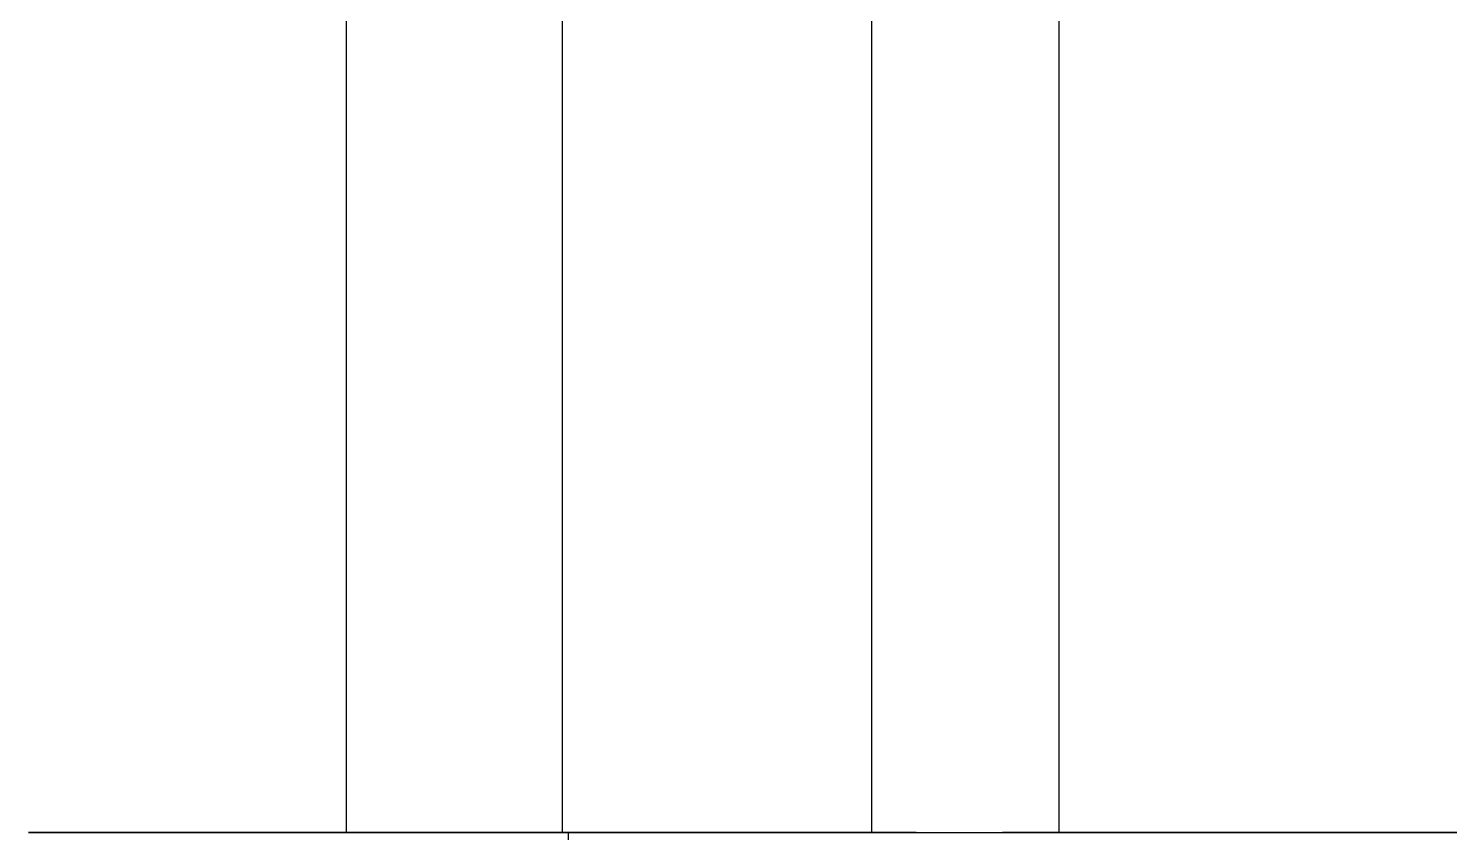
# Model space of a CAD drawing. Header units: metres. Extents: x 0 to 420, y 0 to 297.
# Drawn here: x 247.79 to 257.83, y 157.32 to 163 of the extents above; entities that cross this region are included whole.
import ezdxf

# ---------------------------------------------------------------- set-up
doc = ezdxf.new("R2010")
doc.units = ezdxf.units.M

msp = doc.modelspace()

# ---------------------------------------------------------------- linework, layer by layer
at = {"layer": 'DIMENSIONS', "color": 2}
msp.add_line((251.6, 157.316), (251.6, 138.316), dxfattribs=at)
at = {"layer": 'GEOMETRY'}
for p, q in [((253.748, 157.316), (253.748, 173.064)), ((255.072, 157.316), (255.072, 173.064)), ((250.034, 157.316), (250.034, 172.556)), ((251.558, 172.556), (251.558, 157.316)), ((250.034, 162.969), (250.034, 163.223)), ((251.558, 163.223), (251.558, 162.969)), ((250.034, 162.715), (250.034, 162.969)), ((251.558, 162.969), (251.558, 162.715)), ((250.034, 162.461), (250.034, 162.715)), ((251.558, 162.715), (251.558, 162.461)), ((250.034, 162.207), (250.034, 162.461)), ((251.558, 162.461), (251.558, 162.207)), ((250.034, 161.965), (250.034, 162.207)), ((251.558, 162.207), (251.558, 161.965)), ((250.034, 161.733), (250.034, 161.965)), ((251.558, 161.965), (251.558, 161.733)), ((250.034, 161.501), (250.034, 161.733)), ((251.558, 161.733), (251.558, 161.501)), ((250.034, 161.268), (250.034, 161.501)), ((251.558, 161.501), (251.558, 161.268)), ((250.034, 161.036), (250.034, 161.268)), ((251.558, 161.268), (251.558, 161.036)), ((250.034, 160.828), (250.034, 161.036)), ((251.558, 161.036), (251.558, 160.828)), ((250.034, 160.621), (250.034, 160.828)), ((251.558, 160.828), (251.558, 160.621)), ((250.034, 160.413), (250.034, 160.621)), ((251.558, 160.621), (251.558, 160.413)), ((250.034, 160.206), (250.034, 160.413)), ((251.558, 160.413), (251.558, 160.206)), ((250.034, 160.01), (250.034, 160.206)), ((251.558, 160.206), (251.558, 160.01)), ((250.034, 159.83), (250.034, 160.01)), ((251.558, 160.01), (251.558, 159.83)), ((250.034, 159.649), (250.034, 159.83)), ((251.558, 159.83), (251.558, 159.649)), ((250.034, 159.469), (250.034, 159.649)), ((251.558, 159.649), (251.558, 159.469)), ((250.034, 159.289), (250.034, 159.469)), ((251.558, 159.469), (251.558, 159.289)), ((250.034, 159.134), (250.034, 159.289)), ((251.558, 159.289), (251.558, 159.134)), ((250.034, 158.983), (250.034, 159.134)), ((251.558, 159.134), (251.558, 158.983)), ((250.034, 158.832), (250.034, 158.983)), ((251.558, 158.983), (251.558, 158.832)), ((250.034, 158.682), (250.034, 158.832)), ((251.558, 158.832), (251.558, 158.682)), ((250.034, 158.54), (250.034, 158.682)), ((251.558, 158.682), (251.558, 158.54)), ((250.034, 158.421), (250.034, 158.54)), ((251.558, 158.54), (251.558, 158.421)), ((250.034, 158.302), (250.034, 158.421)), ((251.558, 158.421), (251.558, 158.302)), ((250.034, 158.182), (250.034, 158.302)), ((251.558, 158.302), (251.558, 158.182)), ((250.034, 158.063), (250.034, 158.182)), ((251.558, 158.182), (251.558, 158.063)), ((250.034, 157.967), (250.034, 158.063)), ((251.558, 158.063), (251.558, 157.967)), ((250.034, 157.881), (250.034, 157.967)), ((251.558, 157.967), (251.558, 157.881)), ((250.034, 157.795), (250.034, 157.881)), ((251.558, 157.881), (251.558, 157.795)), ((250.034, 157.709), (250.034, 157.795)), ((250.034, 157.627), (250.034, 157.709)), ((251.558, 157.795), (251.558, 157.709)), ((251.558, 157.709), (251.558, 157.627)), ((250.034, 157.575), (250.034, 157.627)), ((251.558, 157.627), (251.558, 157.575)), ((250.034, 157.523), (250.034, 157.575)), ((250.034, 157.471), (250.034, 157.523)), ((251.558, 157.575), (251.558, 157.523)), ((251.558, 157.523), (251.558, 157.471)), ((250.034, 157.419), (250.034, 157.471)), ((250.034, 157.386), (250.034, 157.419)), ((251.558, 157.471), (251.558, 157.419)), ((251.558, 157.419), (251.558, 157.386)), ((247.794, 157.316), (247.786, 157.316)), ((247.786, 157.316), (247.808, 157.316)), ((247.802, 157.316), (247.794, 157.316)), ((247.81, 157.316), (247.802, 157.316)), ((247.808, 157.316), (247.829, 157.316)), ((247.818, 157.316), (247.81, 157.316)), ((247.832, 157.316), (247.818, 157.316)), ((247.829, 157.316), (247.85, 157.316)), ((247.856, 157.316), (247.832, 157.316)), ((247.85, 157.316), (247.872, 157.316)), ((247.879, 157.316), (247.856, 157.316)), ((247.872, 157.316), (247.911, 157.316)), ((247.903, 157.316), (247.879, 157.316)), ((247.926, 157.316), (247.903, 157.316)), ((247.911, 157.316), (247.974, 157.316)), ((247.963, 157.316), (247.926, 157.316)), ((248.002, 157.316), (247.963, 157.316)), ((247.974, 157.316), (248.037, 157.316)), ((248.04, 157.316), (248.002, 157.316)), ((248.037, 157.316), (248.1, 157.316)), ((248.079, 157.316), (248.04, 157.316)), ((248.122, 157.316), (248.079, 157.316)), ((248.1, 157.316), (248.163, 157.316)), ((248.175, 157.316), (248.122, 157.316)), ((248.163, 157.316), (248.259, 157.316)), ((248.228, 157.316), (248.175, 157.316)), ((248.281, 157.316), (248.228, 157.316)), ((248.259, 157.316), (248.361, 157.316)), ((248.334, 157.316), (248.281, 157.316)), ((248.397, 157.316), (248.334, 157.316)), ((248.361, 157.316), (248.463, 157.316)), ((248.464, 157.316), (248.397, 157.316)), ((248.463, 157.316), (248.564, 157.316)), ((248.53, 157.316), (248.464, 157.316)), ((248.597, 157.316), (248.53, 157.316)), ((248.564, 157.316), (248.675, 157.316)), ((248.665, 157.316), (248.597, 157.316)), ((248.744, 157.316), (248.665, 157.316)), ((248.675, 157.316), (248.811, 157.316)), ((248.823, 157.316), (248.744, 157.316)), ((248.811, 157.316), (248.946, 157.316)), ((248.902, 157.316), (248.823, 157.316)), ((248.981, 157.316), (248.902, 157.316)), ((248.946, 157.316), (249.081, 157.316)), ((249.066, 157.316), (248.981, 157.316)), ((249.156, 157.316), (249.066, 157.316)), ((249.081, 157.316), (249.216, 157.316)), ((249.245, 157.316), (249.156, 157.316)), ((249.216, 157.316), (249.37, 157.316)), ((249.335, 157.316), (249.245, 157.316)), ((249.315, 157.316), (249.31, 157.316)), ((249.31, 157.316), (249.323, 157.316)), ((249.311, 157.316), (249.31, 157.316)), ((249.31, 157.316), (249.318, 157.316)), ((249.312, 157.316), (249.311, 157.316)), ((249.313, 157.316), (249.312, 157.316)), ((249.312, 157.316), (249.312, 157.316)), ((249.314, 157.316), (249.313, 157.316)), ((249.316, 157.316), (249.314, 157.316)), ((249.32, 157.316), (249.315, 157.316)), ((249.318, 157.316), (249.316, 157.316)), ((249.32, 157.316), (249.318, 157.316)), ((249.318, 157.316), (249.326, 157.316)), ((249.325, 157.316), (249.32, 157.316)), ((249.322, 157.316), (249.32, 157.316)), ((249.325, 157.316), (249.322, 157.316)), ((249.323, 157.316), (249.336, 157.316)), ((249.329, 157.316), (249.325, 157.316)), ((249.328, 157.316), (249.325, 157.316)), ((249.326, 157.316), (249.334, 157.316)), ((249.331, 157.316), (249.328, 157.316)), ((249.338, 157.316), (249.329, 157.316)), ((249.334, 157.316), (249.331, 157.316)), ((249.338, 157.316), (249.334, 157.316)), ((249.334, 157.316), (249.342, 157.316)), ((249.425, 157.316), (249.335, 157.316)), ((249.336, 157.316), (249.349, 157.316)), ((249.353, 157.316), (249.338, 157.316)), ((249.342, 157.316), (249.338, 157.316)), ((249.347, 157.316), (249.342, 157.316)), ((249.342, 157.316), (249.357, 157.316)), ((249.351, 157.316), (249.347, 157.316)), ((249.349, 157.316), (249.362, 157.316)), ((249.355, 157.316), (249.351, 157.316)), ((249.367, 157.316), (249.353, 157.316)), ((249.361, 157.316), (249.355, 157.316)), ((249.357, 157.316), (249.38, 157.316)), ((249.366, 157.316), (249.361, 157.316)), ((249.362, 157.316), (249.386, 157.316)), ((249.372, 157.316), (249.366, 157.316)), ((249.381, 157.316), (249.367, 157.316)), ((249.37, 157.316), (249.531, 157.316)), ((249.378, 157.316), (249.372, 157.316)), ((249.384, 157.316), (249.378, 157.316)), ((249.38, 157.316), (249.404, 157.316)), ((249.396, 157.316), (249.381, 157.316)), ((249.391, 157.316), (249.384, 157.316)), ((249.386, 157.316), (249.425, 157.316)), ((249.397, 157.316), (249.391, 157.316)), ((249.418, 157.316), (249.396, 157.316)), ((249.404, 157.316), (249.397, 157.316)), ((249.411, 157.316), (249.404, 157.316)), ((249.404, 157.316), (249.427, 157.316)), ((249.419, 157.316), (249.411, 157.316)), ((249.441, 157.316), (249.418, 157.316)), ((249.427, 157.316), (249.419, 157.316)), ((249.425, 157.316), (249.463, 157.316)), ((249.523, 157.316), (249.425, 157.316)), ((249.435, 157.316), (249.427, 157.316)), ((249.427, 157.316), (249.451, 157.316)), ((249.443, 157.316), (249.435, 157.316)), ((249.465, 157.316), (249.441, 157.316)), ((249.451, 157.316), (249.443, 157.316)), ((249.461, 157.316), (249.451, 157.316)), ((249.451, 157.316), (249.487, 157.316)), ((249.47, 157.316), (249.461, 157.316)), ((249.463, 157.316), (249.502, 157.316)), ((249.489, 157.316), (249.465, 157.316)), ((249.479, 157.316), (249.47, 157.316)), ((249.489, 157.316), (249.479, 157.316)), ((249.487, 157.316), (249.525, 157.316)), ((249.515, 157.316), (249.489, 157.316)), ((249.498, 157.316), (249.489, 157.316)), ((249.509, 157.316), (249.498, 157.316)), ((249.502, 157.316), (249.54, 157.316)), ((249.519, 157.316), (249.509, 157.316)), ((249.547, 157.316), (249.515, 157.316)), ((249.53, 157.316), (249.519, 157.316)), ((249.622, 157.316), (249.523, 157.316)), ((249.525, 157.316), (249.564, 157.316)), ((249.54, 157.316), (249.53, 157.316)), ((249.531, 157.316), (249.693, 157.316)), ((249.54, 157.316), (249.599, 157.316)), ((249.552, 157.316), (249.54, 157.316)), ((249.579, 157.316), (249.547, 157.316)), ((249.564, 157.316), (249.552, 157.316)), ((249.575, 157.316), (249.564, 157.316)), ((249.564, 157.316), (249.602, 157.316)), ((249.587, 157.316), (249.575, 157.316)), ((249.612, 157.316), (249.579, 157.316)), ((249.599, 157.316), (249.587, 157.316)), ((249.599, 157.316), (249.66, 157.316)), ((249.612, 157.316), (249.599, 157.316)), ((249.602, 157.316), (249.645, 157.316)), ((249.644, 157.316), (249.612, 157.316)), ((249.624, 157.316), (249.612, 157.316)), ((249.721, 157.316), (249.622, 157.316)), ((249.637, 157.316), (249.624, 157.316)), ((249.65, 157.316), (249.637, 157.316)), ((249.682, 157.316), (249.644, 157.316)), ((249.645, 157.316), (249.697, 157.316)), ((249.663, 157.316), (249.65, 157.316)), ((249.66, 157.316), (249.722, 157.316)), ((249.677, 157.316), (249.663, 157.316)), ((249.691, 157.316), (249.677, 157.316)), ((249.723, 157.316), (249.682, 157.316)), ((249.705, 157.316), (249.691, 157.316)), ((249.693, 157.316), (249.855, 157.316)), ((249.697, 157.316), (249.749, 157.316)), ((249.719, 157.316), (249.705, 157.316)), ((249.734, 157.316), (249.719, 157.316)), ((249.82, 157.316), (249.721, 157.316)), ((249.722, 157.316), (249.784, 157.316)), ((249.763, 157.316), (249.723, 157.316)), ((249.749, 157.316), (249.734, 157.316)), ((249.764, 157.316), (249.749, 157.316)), ((249.749, 157.316), (249.801, 157.316)), ((249.804, 157.316), (249.763, 157.316)), ((249.779, 157.316), (249.764, 157.316)), ((249.794, 157.316), (249.779, 157.316)), ((249.784, 157.316), (249.852, 157.316)), ((249.81, 157.316), (249.794, 157.316)), ((249.801, 157.316), (249.853, 157.316)), ((249.846, 157.316), (249.804, 157.316)), ((249.826, 157.316), (249.81, 157.316)), ((249.922, 157.316), (249.82, 157.316)), ((249.842, 157.316), (249.826, 157.316)), ((249.858, 157.316), (249.842, 157.316)), ((249.894, 157.316), (249.846, 157.316)), ((249.852, 157.316), (249.934, 157.316)), ((249.853, 157.316), (249.914, 157.316)), ((249.855, 157.316), (250.019, 157.316)), ((249.922, 157.316), (249.858, 157.316)), ((249.942, 157.316), (249.894, 157.316)), ((249.914, 157.316), (249.978, 157.316)), ((250.028, 157.316), (249.922, 157.316)), ((249.986, 157.316), (249.922, 157.316)), ((249.934, 157.316), (250.016, 157.316)), ((249.99, 157.316), (249.942, 157.316)), ((249.978, 157.316), (250.043, 157.316)), ((250.049, 157.316), (249.986, 157.316)), ((250.038, 157.316), (249.99, 157.316)), ((250.016, 157.316), (250.099, 157.316)), ((250.019, 157.316), (250.2, 157.316)), ((250.134, 157.316), (250.028, 157.316)), ((250.034, 157.369), (250.034, 157.386)), ((250.034, 157.351), (250.034, 157.369)), ((250.034, 157.334), (250.034, 157.351)), ((250.034, 157.316), (250.034, 157.334)), ((250.034, 157.316), (251.558, 157.316)), ((251.558, 157.316), (250.034, 157.316)), ((250.09, 157.316), (250.038, 157.316)), ((250.043, 157.316), (250.107, 157.316)), ((250.113, 157.316), (250.049, 157.316)), ((250.144, 157.316), (250.09, 157.316)), ((250.099, 157.316), (250.181, 157.316)), ((250.107, 157.316), (250.173, 157.316)), ((250.181, 157.316), (250.113, 157.316)), ((250.24, 157.316), (250.134, 157.316)), ((250.199, 157.316), (250.144, 157.316)), ((250.173, 157.316), (250.247, 157.316)), ((250.181, 157.316), (250.275, 157.316)), ((250.256, 157.316), (250.181, 157.316)), ((250.254, 157.316), (250.199, 157.316)), ((250.2, 157.316), (250.38, 157.316)), ((250.346, 157.316), (250.24, 157.316)), ((250.247, 157.316), (250.322, 157.316)), ((250.308, 157.316), (250.254, 157.316)), ((250.33, 157.316), (250.256, 157.316)), ((250.275, 157.316), (250.373, 157.316)), ((250.368, 157.316), (250.308, 157.316)), ((250.322, 157.316), (250.396, 157.316)), ((250.404, 157.316), (250.33, 157.316)), ((250.457, 157.316), (250.346, 157.316)), ((250.429, 157.316), (250.368, 157.316)), ((250.373, 157.316), (250.472, 157.316)), ((250.38, 157.316), (250.56, 157.316)), ((250.396, 157.316), (250.47, 157.316)), ((250.478, 157.316), (250.404, 157.316)), ((250.489, 157.316), (250.429, 157.316)), ((250.568, 157.316), (250.457, 157.316)), ((250.47, 157.316), (250.549, 157.316)), ((250.472, 157.316), (250.57, 157.316)), ((250.559, 157.316), (250.478, 157.316)), ((250.549, 157.316), (250.489, 157.316)), ((250.611, 157.316), (250.549, 157.316)), ((250.549, 157.316), (250.632, 157.316)), ((250.641, 157.316), (250.559, 157.316)), ((250.56, 157.316), (250.74, 157.316)), ((250.68, 157.316), (250.568, 157.316)), ((250.57, 157.316), (250.67, 157.316)), ((250.676, 157.316), (250.611, 157.316)), ((250.632, 157.316), (250.714, 157.316)), ((250.723, 157.316), (250.641, 157.316)), ((250.67, 157.316), (250.78, 157.316)), ((250.74, 157.316), (250.676, 157.316)), ((250.791, 157.316), (250.68, 157.316)), ((250.714, 157.316), (250.796, 157.316)), ((250.805, 157.316), (250.723, 157.316)), ((250.805, 157.316), (250.74, 157.316)), ((250.74, 157.316), (250.926, 157.316)), ((250.78, 157.316), (250.89, 157.316)), ((250.904, 157.316), (250.791, 157.316)), ((250.796, 157.316), (250.879, 157.316)), ((250.87, 157.316), (250.805, 157.316)), ((250.889, 157.316), (250.805, 157.316)), ((250.937, 157.316), (250.87, 157.316)), ((250.879, 157.316), (250.967, 157.316)), ((250.976, 157.316), (250.889, 157.316)), ((250.89, 157.316), (251, 157.316)), ((251.019, 157.316), (250.904, 157.316)), ((250.926, 157.316), (251.116, 157.316)), ((251.005, 157.316), (250.937, 157.316)), ((250.967, 157.316), (251.054, 157.316)), ((251.064, 157.316), (250.976, 157.316)), ((251, 157.316), (251.11, 157.316)), ((251.073, 157.316), (251.005, 157.316)), ((251.133, 157.316), (251.019, 157.316)), ((251.054, 157.316), (251.142, 157.316)), ((251.151, 157.316), (251.064, 157.316)), ((251.141, 157.316), (251.073, 157.316)), ((251.11, 157.316), (251.223, 157.316)), ((251.116, 157.316), (251.306, 157.316)), ((251.248, 157.316), (251.133, 157.316)), ((251.209, 157.316), (251.141, 157.316)), ((251.142, 157.316), (251.23, 157.316)), ((251.239, 157.316), (251.151, 157.316)), ((251.279, 157.316), (251.209, 157.316)), ((251.223, 157.316), (251.338, 157.316)), ((251.23, 157.316), (251.319, 157.316)), ((251.329, 157.316), (251.239, 157.316)), ((251.363, 157.316), (251.248, 157.316)), ((251.349, 157.316), (251.279, 157.316)), ((251.306, 157.316), (251.495, 157.316)), ((251.319, 157.316), (251.409, 157.316)), ((251.419, 157.316), (251.329, 157.316)), ((251.338, 157.316), (251.454, 157.316)), ((251.419, 157.316), (251.349, 157.316)), ((251.478, 157.316), (251.363, 157.316)), ((251.409, 157.316), (251.499, 157.316)), ((251.489, 157.316), (251.419, 157.316)), ((251.509, 157.316), (251.419, 157.316)), ((251.454, 157.316), (251.57, 157.316)), ((251.594, 157.316), (251.478, 157.316)), ((251.559, 157.316), (251.489, 157.316)), ((251.495, 157.316), (251.685, 157.316)), ((251.499, 157.316), (251.59, 157.316)), ((251.6, 157.316), (251.509, 157.316)), ((251.558, 157.386), (251.558, 157.369)), ((251.558, 157.369), (251.558, 157.351)), ((251.558, 157.351), (251.558, 157.334)), ((251.558, 157.334), (251.558, 157.316)), ((251.63, 157.316), (251.559, 157.316)), ((251.57, 157.316), (251.685, 157.316)), ((251.59, 157.316), (251.68, 157.316)), ((251.71, 157.316), (251.594, 157.316)), ((251.69, 157.316), (251.6, 157.316)), ((251.7, 157.316), (251.63, 157.316)), ((251.68, 157.316), (251.771, 157.316)), ((251.685, 157.316), (251.801, 157.316)), ((251.685, 157.316), (251.875, 157.316)), ((251.78, 157.316), (251.69, 157.316)), ((251.771, 157.316), (251.7, 157.316)), ((251.826, 157.316), (251.71, 157.316)), ((251.842, 157.316), (251.771, 157.316)), ((251.771, 157.316), (251.861, 157.316)), ((251.871, 157.316), (251.78, 157.316)), ((251.801, 157.316), (251.916, 157.316)), ((251.942, 157.316), (251.826, 157.316)), ((251.912, 157.316), (251.842, 157.316)), ((251.861, 157.316), (251.951, 157.316)), ((251.961, 157.316), (251.871, 157.316)), ((251.875, 157.316), (252.065, 157.316)), ((251.982, 157.316), (251.912, 157.316)), ((251.916, 157.316), (252.032, 157.316)), ((252.057, 157.316), (251.942, 157.316)), ((251.951, 157.316), (252.042, 157.316)), ((252.052, 157.316), (251.961, 157.316)), ((252.052, 157.316), (251.982, 157.316)), ((252.032, 157.316), (252.148, 157.316)), ((252.042, 157.316), (252.131, 157.316)), ((252.122, 157.316), (252.052, 157.316)), ((252.141, 157.316), (252.052, 157.316)), ((252.172, 157.316), (252.057, 157.316)), ((252.065, 157.316), (252.255, 157.316)), ((252.191, 157.316), (252.122, 157.316)), ((252.131, 157.316), (252.219, 157.316)), ((252.228, 157.316), (252.141, 157.316)), ((252.148, 157.316), (252.261, 157.316)), ((252.287, 157.316), (252.172, 157.316)), ((252.259, 157.316), (252.191, 157.316)), ((252.219, 157.316), (252.307, 157.316)), ((252.316, 157.316), (252.228, 157.316)), ((252.255, 157.316), (252.444, 157.316)), ((252.327, 157.316), (252.259, 157.316)), ((252.261, 157.316), (252.371, 157.316)), ((252.402, 157.316), (252.287, 157.316)), ((252.307, 157.316), (252.394, 157.316)), ((252.404, 157.316), (252.316, 157.316)), ((252.395, 157.316), (252.327, 157.316)), ((252.371, 157.316), (252.48, 157.316)), ((252.394, 157.316), (252.482, 157.316)), ((252.463, 157.316), (252.395, 157.316)), ((252.515, 157.316), (252.402, 157.316)), ((252.492, 157.316), (252.404, 157.316)), ((252.444, 157.316), (252.63, 157.316)), ((252.963, 157.316), (252.463, 157.316)), ((252.463, 157.316), (252.498, 157.316)), ((252.48, 157.316), (252.59, 157.316)), ((252.482, 157.316), (252.565, 157.316)), ((252.574, 157.316), (252.492, 157.316)), ((252.498, 157.316), (252.533, 157.316)), ((252.627, 157.316), (252.515, 157.316)), ((252.533, 157.316), (252.568, 157.316)), ((252.565, 157.316), (252.647, 157.316)), ((252.568, 157.316), (252.603, 157.316)), ((252.656, 157.316), (252.574, 157.316)), ((252.59, 157.316), (252.7, 157.316)), ((252.603, 157.316), (252.639, 157.316)), ((252.739, 157.316), (252.627, 157.316)), ((252.63, 157.316), (252.81, 157.316)), ((252.639, 157.316), (252.675, 157.316)), ((252.647, 157.316), (252.73, 157.316)), ((252.739, 157.316), (252.656, 157.316)), ((252.675, 157.316), (252.71, 157.316)), ((252.7, 157.316), (252.8, 157.316)), ((252.71, 157.316), (252.746, 157.316)), ((252.73, 157.316), (252.812, 157.316)), ((252.851, 157.316), (252.739, 157.316)), ((252.821, 157.316), (252.739, 157.316)), ((252.746, 157.316), (252.782, 157.316)), ((252.782, 157.316), (252.818, 157.316)), ((252.8, 157.316), (252.899, 157.316)), ((252.81, 157.316), (252.991, 157.316)), ((252.812, 157.316), (252.893, 157.316)), ((252.818, 157.316), (252.854, 157.316)), ((252.9, 157.316), (252.821, 157.316)), ((252.963, 157.316), (252.851, 157.316)), ((252.854, 157.316), (252.89, 157.316)), ((252.89, 157.316), (252.927, 157.316)), ((252.893, 157.316), (252.967, 157.316)), ((252.899, 157.316), (252.997, 157.316)), ((252.974, 157.316), (252.9, 157.316)), ((252.927, 157.316), (252.963, 157.316)), ((252.963, 157.316), (252.974, 157.316)), ((252.963, 157.316), (253, 157.316)), ((252.967, 157.316), (253.041, 157.316)), ((252.974, 157.316), (252.986, 157.316)), ((253.049, 157.316), (252.974, 157.316)), ((252.986, 157.316), (252.998, 157.316)), ((252.991, 157.316), (253.171, 157.316)), ((252.997, 157.316), (253.096, 157.316)), ((252.998, 157.316), (253.009, 157.316)), ((253, 157.316), (253.036, 157.316)), ((253.009, 157.316), (253.021, 157.316)), ((253.021, 157.316), (253.033, 157.316)), ((253.033, 157.316), (253.045, 157.316)), ((253.036, 157.316), (253.073, 157.316)), ((253.041, 157.316), (253.115, 157.316)), ((253.045, 157.316), (253.057, 157.316)), ((253.123, 157.316), (253.049, 157.316)), ((253.057, 157.316), (253.069, 157.316)), ((253.069, 157.316), (253.081, 157.316)), ((253.073, 157.316), (253.109, 157.316)), ((253.081, 157.316), (253.093, 157.316)), ((253.093, 157.316), (253.105, 157.316)), ((253.096, 157.316), (253.189, 157.316)), ((253.105, 157.316), (253.117, 157.316)), ((253.109, 157.316), (253.146, 157.316)), ((253.115, 157.316), (253.189, 157.316)), ((253.117, 157.316), (253.129, 157.316)), ((253.198, 157.316), (253.123, 157.316)), ((253.129, 157.316), (253.141, 157.316)), ((253.141, 157.316), (253.154, 157.316)), ((253.146, 157.316), (253.183, 157.316)), ((253.154, 157.316), (253.166, 157.316)), ((253.166, 157.316), (253.178, 157.316)), ((253.171, 157.316), (253.351, 157.316)), ((253.178, 157.316), (253.19, 157.316)), ((253.183, 157.316), (253.219, 157.316)), ((253.189, 157.316), (253.272, 157.316)), ((253.189, 157.316), (253.257, 157.316)), ((253.19, 157.316), (253.202, 157.316)), ((253.263, 157.316), (253.198, 157.316)), ((253.202, 157.316), (253.215, 157.316)), ((253.215, 157.316), (253.227, 157.316)), ((253.219, 157.316), (253.256, 157.316)), ((253.227, 157.316), (253.239, 157.316)), ((253.239, 157.316), (253.251, 157.316)), ((253.251, 157.316), (253.263, 157.316)), ((253.256, 157.316), (253.293, 157.316)), ((253.257, 157.316), (253.321, 157.316)), ((253.263, 157.316), (253.276, 157.316)), ((253.328, 157.316), (253.263, 157.316)), ((253.272, 157.316), (253.354, 157.316)), ((253.276, 157.316), (253.288, 157.316)), ((253.288, 157.316), (253.3, 157.316)), ((253.293, 157.316), (253.329, 157.316)), ((253.3, 157.316), (253.312, 157.316)), ((253.312, 157.316), (253.324, 157.316)), ((253.321, 157.316), (253.385, 157.316)), ((253.324, 157.316), (253.336, 157.316)), ((253.392, 157.316), (253.328, 157.316)), ((253.329, 157.316), (253.366, 157.316)), ((253.336, 157.316), (253.348, 157.316)), ((253.348, 157.316), (253.36, 157.316)), ((253.351, 157.316), (253.515, 157.316)), ((253.354, 157.316), (253.436, 157.316)), ((253.36, 157.316), (253.372, 157.316)), ((253.366, 157.316), (253.402, 157.316)), ((253.372, 157.316), (253.384, 157.316)), ((253.384, 157.316), (253.396, 157.316)), ((253.385, 157.316), (253.449, 157.316)), ((253.456, 157.316), (253.392, 157.316)), ((253.396, 157.316), (253.408, 157.316)), ((253.402, 157.316), (253.439, 157.316)), ((253.408, 157.316), (253.42, 157.316)), ((253.42, 157.316), (253.431, 157.316)), ((253.431, 157.316), (253.443, 157.316)), ((253.436, 157.316), (253.518, 157.316)), ((253.439, 157.316), (253.475, 157.316)), ((253.443, 157.316), (253.455, 157.316)), ((253.449, 157.316), (253.513, 157.316)), ((253.455, 157.316), (253.466, 157.316)), ((253.517, 157.316), (253.456, 157.316)), ((253.466, 157.316), (253.478, 157.316)), ((253.475, 157.316), (253.512, 157.316)), ((253.478, 157.316), (253.489, 157.316)), ((253.489, 157.316), (253.5, 157.316)), ((253.5, 157.316), (253.512, 157.316)), ((253.512, 157.316), (253.523, 157.316)), ((253.512, 157.316), (253.548, 157.316)), ((253.513, 157.316), (253.528, 157.316)), ((253.515, 157.316), (253.677, 157.316)), ((253.569, 157.316), (253.517, 157.316)), ((253.518, 157.316), (253.586, 157.316)), ((253.523, 157.316), (253.534, 157.316)), ((253.528, 157.316), (253.544, 157.316)), ((253.534, 157.316), (253.545, 157.316)), ((253.544, 157.316), (253.56, 157.316)), ((253.545, 157.316), (253.556, 157.316)), ((253.548, 157.316), (253.584, 157.316)), ((253.556, 157.316), (253.567, 157.316)), ((253.56, 157.316), (253.576, 157.316)), ((253.567, 157.316), (253.577, 157.316)), ((253.621, 157.316), (253.569, 157.316)), ((253.576, 157.316), (253.592, 157.316)), ((253.577, 157.316), (253.588, 157.316)), ((253.584, 157.316), (253.62, 157.316)), ((253.586, 157.316), (253.648, 157.316)), ((253.588, 157.316), (253.599, 157.316)), ((253.592, 157.316), (253.607, 157.316)), ((253.599, 157.316), (253.609, 157.316)), ((253.607, 157.316), (253.622, 157.316)), ((253.609, 157.316), (253.62, 157.316)), ((253.62, 157.316), (253.63, 157.316)), ((253.62, 157.316), (253.656, 157.316)), ((253.674, 157.316), (253.621, 157.316)), ((253.622, 157.316), (253.636, 157.316)), ((253.63, 157.316), (253.64, 157.316)), ((253.636, 157.316), (253.651, 157.316)), ((253.64, 157.316), (253.65, 157.316)), ((253.648, 157.316), (253.71, 157.316)), ((253.65, 157.316), (253.66, 157.316)), ((253.651, 157.316), (253.665, 157.316)), ((253.656, 157.316), (253.692, 157.316)), ((253.66, 157.316), (253.67, 157.316)), ((253.665, 157.316), (253.679, 157.316)), ((253.67, 157.316), (253.68, 157.316)), ((253.726, 157.316), (253.674, 157.316)), ((253.677, 157.316), (253.839, 157.316)), ((253.679, 157.316), (253.693, 157.316)), ((253.68, 157.316), (253.689, 157.316)), ((253.689, 157.316), (253.699, 157.316)), ((253.692, 157.316), (253.728, 157.316)), ((253.693, 157.316), (253.707, 157.316)), ((253.699, 157.316), (270.174, 157.316)), ((253.699, 157.316), (254.672, 157.316)), ((253.707, 157.316), (253.72, 157.316)), ((253.71, 157.316), (253.772, 157.316)), ((253.72, 157.316), (253.733, 157.316)), ((253.768, 157.316), (253.726, 157.316)), ((253.728, 157.316), (253.764, 157.316)), ((253.733, 157.316), (253.746, 157.316)), ((253.746, 157.316), (253.759, 157.316)), ((253.757, 157.316), (253.748, 157.316)), ((253.748, 157.316), (255.072, 157.316)), ((253.767, 157.316), (253.757, 157.316)), ((253.759, 157.316), (253.771, 157.316)), ((253.764, 157.316), (253.799, 157.316)), ((253.776, 157.316), (253.767, 157.316)), ((253.806, 157.316), (253.768, 157.316)), ((253.771, 157.316), (253.783, 157.316)), ((253.772, 157.316), (253.83, 157.316)), ((253.785, 157.316), (253.776, 157.316)), ((253.783, 157.316), (253.795, 157.316)), ((253.794, 157.316), (253.785, 157.316)), ((253.803, 157.316), (253.794, 157.316)), ((253.795, 157.316), (253.807, 157.316)), ((253.799, 157.316), (253.834, 157.316)), ((253.811, 157.316), (253.803, 157.316)), ((253.845, 157.316), (253.806, 157.316)), ((253.807, 157.316), (253.818, 157.316)), ((253.82, 157.316), (253.811, 157.316)), ((253.818, 157.316), (253.83, 157.316)), ((253.828, 157.316), (253.82, 157.316)), ((253.836, 157.316), (253.828, 157.316)), ((253.83, 157.316), (253.869, 157.316)), ((253.83, 157.316), (253.84, 157.316)), ((253.834, 157.316), (253.869, 157.316)), ((253.844, 157.316), (253.836, 157.316)), ((253.839, 157.316), (254.001, 157.316)), ((253.84, 157.316), (253.851, 157.316)), ((253.852, 157.316), (253.844, 157.316)), ((253.883, 157.316), (253.845, 157.316)), ((253.851, 157.316), (253.861, 157.316)), ((253.86, 157.316), (253.852, 157.316)), ((253.868, 157.316), (253.86, 157.316)), ((253.861, 157.316), (253.872, 157.316)), ((253.875, 157.316), (253.868, 157.316)), ((253.869, 157.316), (253.905, 157.316)), ((253.869, 157.316), (253.907, 157.316)), ((253.872, 157.316), (253.882, 157.316)), ((253.883, 157.316), (253.875, 157.316)), ((253.882, 157.316), (253.891, 157.316)), ((253.89, 157.316), (253.883, 157.316)), ((253.92, 157.316), (253.883, 157.316)), ((253.897, 157.316), (253.89, 157.316)), ((253.891, 157.316), (253.9, 157.316)), ((253.904, 157.316), (253.897, 157.316)), ((253.9, 157.316), (253.91, 157.316)), ((253.911, 157.316), (253.904, 157.316)), ((253.905, 157.316), (253.94, 157.316)), ((253.907, 157.316), (253.946, 157.316)), ((253.91, 157.316), (253.919, 157.316)), ((253.917, 157.316), (253.911, 157.316)), ((253.924, 157.316), (253.917, 157.316)), ((253.919, 157.316), (253.927, 157.316)), ((253.943, 157.316), (253.92, 157.316)), ((253.93, 157.316), (253.924, 157.316)), ((253.927, 157.316), (253.935, 157.316)), ((253.936, 157.316), (253.93, 157.316)), ((253.935, 157.316), (253.943, 157.316)), ((253.942, 157.316), (253.936, 157.316)), ((253.94, 157.316), (253.974, 157.316)), ((253.948, 157.316), (253.942, 157.316)), ((253.943, 157.316), (253.952, 157.316)), ((253.967, 157.316), (253.943, 157.316)), ((253.946, 157.316), (253.984, 157.316)), ((253.954, 157.316), (253.948, 157.316)), ((253.952, 157.316), (253.959, 157.316)), ((253.96, 157.316), (253.954, 157.316)), ((253.959, 157.316), (253.966, 157.316)), ((253.965, 157.316), (253.96, 157.316)), ((253.97, 157.316), (253.965, 157.316)), ((253.966, 157.316), (253.973, 157.316)), ((253.99, 157.316), (253.967, 157.316)), ((253.976, 157.316), (253.97, 157.316)), ((253.973, 157.316), (253.98, 157.316)), ((253.974, 157.316), (254.008, 157.316)), ((253.981, 157.316), (253.976, 157.316)), ((253.98, 157.316), (253.987, 157.316)), ((253.985, 157.316), (253.981, 157.316)), ((253.984, 157.316), (254.008, 157.316)), ((253.99, 157.316), (253.985, 157.316)), ((253.987, 157.316), (253.993, 157.316)), ((253.995, 157.316), (253.99, 157.316)), ((254.014, 157.316), (253.99, 157.316)), ((253.993, 157.316), (253.998, 157.316)), ((253.999, 157.316), (253.995, 157.316)), ((253.998, 157.316), (254.004, 157.316)), ((254.003, 157.316), (253.999, 157.316)), ((254.001, 157.316), (254.155, 157.316)), ((254.007, 157.316), (254.003, 157.316)), ((254.004, 157.316), (254.01, 157.316)), ((254.011, 157.316), (254.007, 157.316)), ((254.008, 157.316), (254.043, 157.316)), ((254.008, 157.316), (254.021, 157.316)), ((254.01, 157.316), (254.015, 157.316)), ((254.015, 157.316), (254.011, 157.316)), ((254.028, 157.316), (254.014, 157.316)), ((254.019, 157.316), (254.015, 157.316)), ((254.015, 157.316), (254.019, 157.316)), ((254.022, 157.316), (254.019, 157.316)), ((254.019, 157.316), (254.024, 157.316)), ((254.021, 157.316), (254.034, 157.316)), ((254.025, 157.316), (254.022, 157.316)), ((254.024, 157.316), (254.028, 157.316)), ((254.029, 157.316), (254.025, 157.316)), ((254.028, 157.316), (254.033, 157.316)), ((254.036, 157.316), (254.028, 157.316)), ((254.032, 157.316), (254.029, 157.316)), ((254.035, 157.316), (254.032, 157.316)), ((254.033, 157.316), (254.036, 157.316)), ((254.034, 157.316), (254.047, 157.316)), ((254.037, 157.316), (254.035, 157.316)), ((254.036, 157.316), (254.039, 157.316)), ((254.044, 157.316), (254.036, 157.316)), ((254.04, 157.316), (254.037, 157.316)), ((254.039, 157.316), (254.043, 157.316)), ((254.042, 157.316), (254.04, 157.316)), ((254.045, 157.316), (254.042, 157.316)), ((254.043, 157.316), (254.077, 157.316)), ((254.043, 157.316), (254.046, 157.316)), ((254.052, 157.316), (254.044, 157.316)), ((254.047, 157.316), (254.045, 157.316)), ((254.046, 157.316), (254.049, 157.316)), ((254.047, 157.316), (254.06, 157.316)), ((254.048, 157.316), (254.047, 157.316)), ((254.05, 157.316), (254.048, 157.316)), ((254.049, 157.316), (254.051, 157.316)), ((254.052, 157.316), (254.05, 157.316)), ((254.051, 157.316), (254.053, 157.316)), ((254.054, 157.316), (254.052, 157.316)), ((254.06, 157.316), (254.052, 157.316)), ((254.053, 157.316), (254.054, 157.316)), ((254.055, 157.316), (254.054, 157.316)), ((254.054, 157.316), (254.056, 157.316)), ((254.056, 157.316), (254.055, 157.316)), ((254.057, 157.316), (254.056, 157.316)), ((254.056, 157.316), (254.058, 157.316)), ((254.058, 157.316), (254.057, 157.316)), ((254.059, 157.316), (254.058, 157.316)), ((254.058, 157.316), (254.058, 157.316)), ((254.058, 157.316), (254.059, 157.316)), ((254.06, 157.316), (254.059, 157.316)), ((254.059, 157.316), (254.059, 157.316)), ((254.059, 157.316), (254.059, 157.316)), ((254.059, 157.316), (254.059, 157.316)), ((254.059, 157.316), (254.06, 157.316)), ((254.06, 157.316), (254.06, 157.316)), ((254.077, 157.316), (254.111, 157.316)), ((254.111, 157.316), (254.144, 157.316)), ((254.144, 157.316), (254.177, 157.316)), ((254.155, 157.316), (254.29, 157.316)), ((254.177, 157.316), (254.211, 157.316)), ((254.211, 157.316), (254.244, 157.316)), ((254.244, 157.316), (254.276, 157.316)), ((254.276, 157.316), (254.308, 157.316)), ((254.29, 157.316), (254.425, 157.316)), ((254.308, 157.316), (254.34, 157.316)), ((254.34, 157.316), (254.372, 157.316)), ((254.372, 157.316), (254.404, 157.316)), ((254.404, 157.316), (254.435, 157.316)), ((254.425, 157.316), (254.56, 157.316)), ((254.435, 157.316), (254.465, 157.316)), ((254.465, 157.316), (254.496, 157.316)), ((254.496, 157.316), (254.526, 157.316)), ((254.526, 157.316), (254.556, 157.316)), ((254.556, 157.316), (254.585, 157.316)), ((254.56, 157.316), (254.695, 157.316)), ((254.585, 157.316), (254.614, 157.316)), ((254.614, 157.316), (254.643, 157.316)), ((254.643, 157.316), (254.672, 157.316)), ((271.148, 157.316), (254.672, 157.316)), ((254.695, 157.316), (254.806, 157.316)), ((254.806, 157.316), (254.908, 157.316)), ((254.908, 157.316), (255.009, 157.316)), ((255.009, 157.316), (255.111, 157.316)), ((255.087, 157.316), (255.072, 157.316)), ((255.102, 157.316), (255.087, 157.316)), ((255.117, 157.316), (255.102, 157.316)), ((255.111, 157.316), (255.207, 157.316)), ((255.133, 157.316), (255.117, 157.316)), ((255.147, 157.316), (255.133, 157.316)), ((255.161, 157.316), (255.147, 157.316)), ((255.175, 157.316), (255.161, 157.316)), ((255.189, 157.316), (255.175, 157.316)), ((255.204, 157.316), (255.189, 157.316)), ((255.217, 157.316), (255.204, 157.316)), ((255.207, 157.316), (255.27, 157.316)), ((255.23, 157.316), (255.217, 157.316)), ((255.243, 157.316), (255.23, 157.316)), ((255.256, 157.316), (255.243, 157.316)), ((255.269, 157.316), (255.256, 157.316)), ((255.281, 157.316), (255.269, 157.316)), ((255.27, 157.316), (255.333, 157.316)), ((255.293, 157.316), (255.281, 157.316)), ((255.305, 157.316), (255.293, 157.316)), ((255.316, 157.316), (255.305, 157.316)), ((255.328, 157.316), (255.316, 157.316)), ((255.339, 157.316), (255.328, 157.316)), ((255.333, 157.316), (255.396, 157.316)), ((255.349, 157.316), (255.339, 157.316)), ((255.36, 157.316), (255.349, 157.316)), ((255.371, 157.316), (255.36, 157.316)), ((255.381, 157.316), (255.371, 157.316)), ((255.391, 157.316), (255.381, 157.316)), ((255.4, 157.316), (255.391, 157.316)), ((255.396, 157.316), (255.459, 157.316)), ((255.41, 157.316), (255.4, 157.316)), ((255.419, 157.316), (255.41, 157.316)), ((255.428, 157.316), (255.419, 157.316)), ((255.437, 157.316), (255.428, 157.316)), ((255.445, 157.316), (255.437, 157.316)), ((255.454, 157.316), (255.445, 157.316)), ((255.461, 157.316), (255.454, 157.316)), ((255.459, 157.316), (255.499, 157.316)), ((255.469, 157.316), (255.461, 157.316)), ((255.476, 157.316), (255.469, 157.316)), ((255.484, 157.316), (255.476, 157.316)), ((255.491, 157.316), (255.484, 157.316)), ((255.497, 157.316), (255.491, 157.316)), ((255.504, 157.316), (255.497, 157.316)), ((255.499, 157.316), (255.52, 157.316)), ((255.51, 157.316), (255.504, 157.316)), ((255.517, 157.316), (255.51, 157.316)), ((255.522, 157.316), (255.517, 157.316)), ((255.52, 157.316), (255.541, 157.316)), ((255.527, 157.316), (255.522, 157.316)), ((255.532, 157.316), (255.527, 157.316)), ((255.538, 157.316), (255.532, 157.316)), ((255.543, 157.316), (255.538, 157.316)), ((255.541, 157.316), (255.563, 157.316)), ((255.547, 157.316), (255.543, 157.316)), ((255.551, 157.316), (255.547, 157.316)), ((255.555, 157.316), (255.551, 157.316)), ((255.559, 157.316), (255.555, 157.316)), ((255.562, 157.316), (255.559, 157.316)), ((255.565, 157.316), (255.562, 157.316)), ((255.563, 157.316), (255.584, 157.316)), ((255.568, 157.316), (255.565, 157.316)), ((255.571, 157.316), (255.568, 157.316)), ((255.574, 157.316), (255.571, 157.316)), ((255.575, 157.316), (255.574, 157.316)), ((255.577, 157.316), (255.575, 157.316)), ((255.579, 157.316), (255.577, 157.316)), ((255.581, 157.316), (255.579, 157.316)), ((255.582, 157.316), (255.581, 157.316)), ((255.583, 157.316), (255.582, 157.316)), ((255.582, 157.316), (255.582, 157.316)), ((255.584, 157.316), (255.583, 157.316)), ((255.583, 157.316), (255.583, 157.316))]:
    msp.add_line(p, q, dxfattribs=at)

doc.saveas('drawing.dxf')
